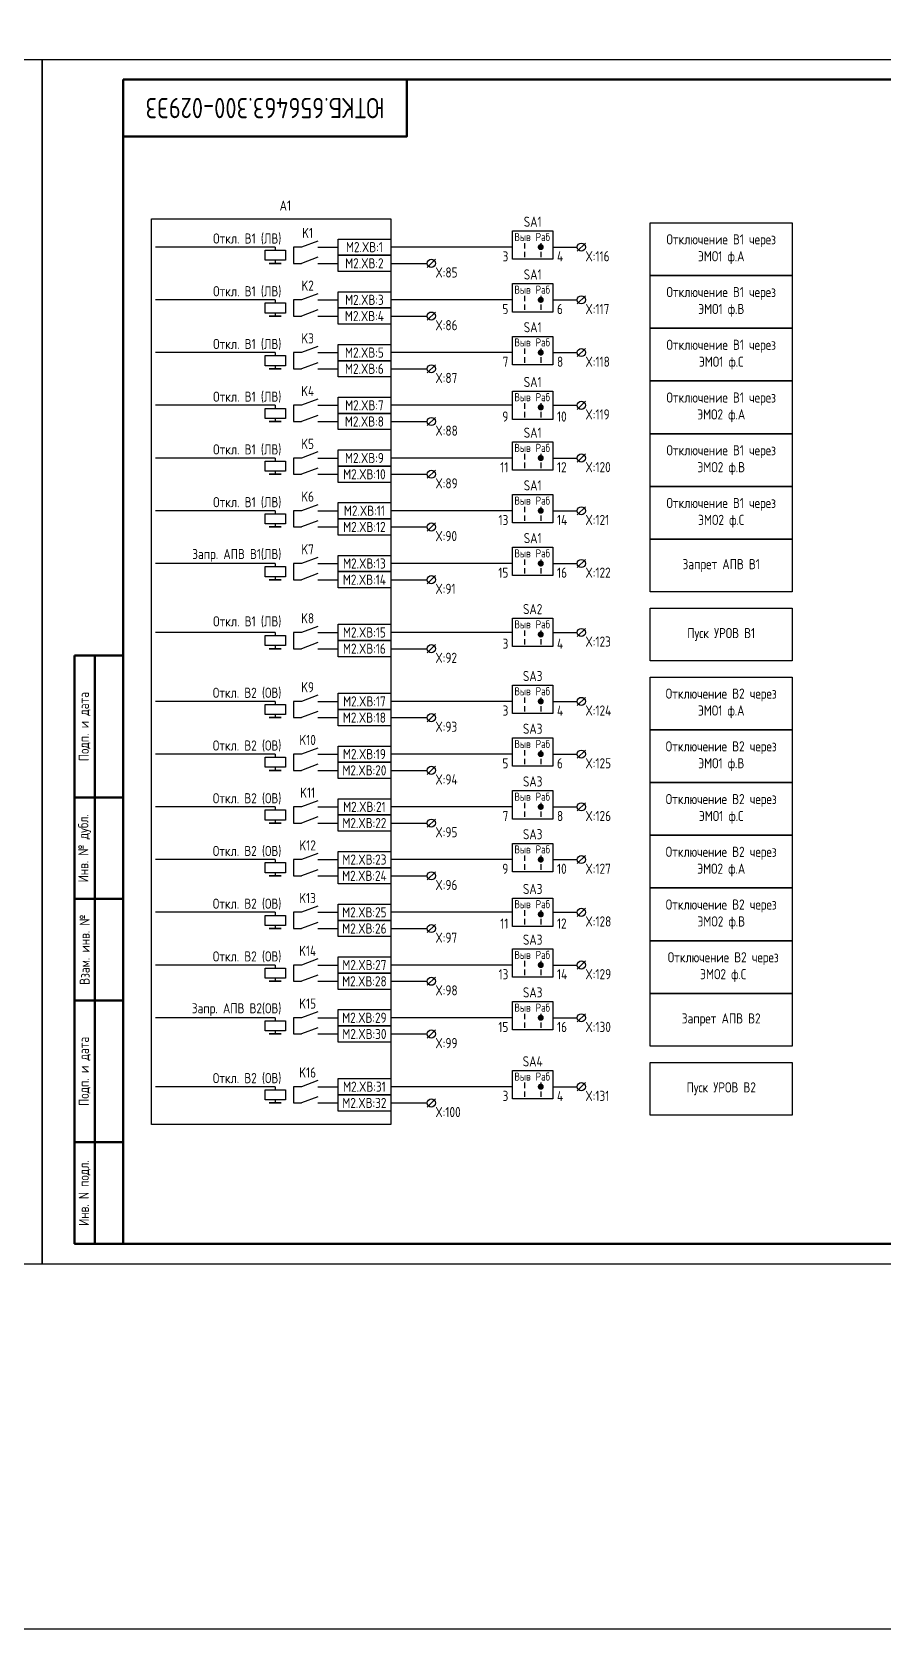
# Model space of a CAD drawing. Header units: millimetres. Extents: x -1117 to 3702, y -90 to 586.
# Drawn here: x 837.5 to 1047.4, y -90 to 303.8 of the extents above; entities that cross this region are included whole.
import ezdxf

# ---------------------------------------------------------------- set-up
doc = ezdxf.new("R2010")
doc.units = ezdxf.units.MM
doc.styles.add('Gost_type_A', font='GOST_A.TTF')

# ---------------------------------------------------------------- blocks, each defined once
blk = doc.blocks.new('Формат_А3')
blk.add_lwpolyline([(-420, 297), (0, 297), (0, 0), (-420, 0)], close=True)
at = {"lineweight": 50}
blk.add_lwpolyline([(-400, 292), (-5, 292), (-5, 5), (-400, 5)], close=True, dxfattribs=at)
blk = doc.blocks.new('Штамп угловой верхний')
at = {"lineweight": 50}
blk.add_lwpolyline([(0, 0), (70, 0), (70, -14), (0, -14)], close=True, dxfattribs=at)
blk = doc.blocks.new('Штамп левый нижний')
at = {"lineweight": 50}
for points in [[(-12, 145), (-7, 145), (-7, 110), (-12, 110)], [(-7, 145), (0, 145), (0, 110), (-7, 110)], [(-12, 110), (-7, 110), (-7, 85), (-12, 85)], [(-7, 110), (0, 110), (0, 85), (-7, 85)], [(-12, 85), (-7, 85), (-7, 60), (-12, 60)], [(-7, 85), (0, 85), (0, 60), (-7, 60)], [(-12, 60), (-7, 60), (-7, 25), (-12, 25)], [(-7, 60), (0, 60), (0, 25), (-7, 25)], [(-12, 25), (-7, 25), (-7, 0), (-12, 0)], [(-7, 25), (0, 25), (0, 0), (-7, 0)]]:
    blk.add_lwpolyline(points, close=True, dxfattribs=at)
at = {"char_height": 2.5, "attachment_point": 5, "rotation": 90, "style": 'Gost_type_A'}
for s, insert, width in [('Подп. и дата', (-9.5, 127.5), 35), ('Инв. № дубл.', (-9.5, 97.5), 25), ('Взам. инв. №', (-9.5, 72.5), 25), ('Подп. и дата', (-9.5, 42.5), 35), ('Инв. N подл.', (-9.5, 12.5), 25)]:
    blk.add_mtext(s, dxfattribs=dict(at, insert=insert, width=width))
blk = doc.blocks.new('POINT')
at = {"const_width": 0.75}
blk.add_lwpolyline([(-0.375, 0, 1), (0.375, 0, 1)], format="xyb", close=True, dxfattribs=at)
blk = doc.blocks.new('Переключатель_положение')
for p, q in [((2, 1), (2, -0.34)), ((2, -1.14), (2, -2.49))]:
    blk.add_line(p, q)

msp = doc.modelspace()

# ---------------------------------------------------------------- linework, layer by layer
at = {"ltscale": 4.32}
for p, q in [((908, 252.21), (904, 250.71)), ((908, 248.21), (904, 246.71)), ((908, 239.21), (904, 237.71)), ((908, 235.21), (904, 233.71)), ((908, 226.21), (904, 224.71)), ((908, 222.21), (904, 220.71)), ((908, 213.21), (904, 211.71)), ((908, 209.21), (904, 207.71)), ((908, 200.21), (904, 198.71)), ((908, 196.21), (904, 194.71)), ((908, 187.21), (904, 185.71)), ((908, 183.21), (904, 181.71)), ((908, 174.21), (904, 172.71)), ((908, 170.21), (904, 168.71)), ((908, 157.21), (904, 155.71)), ((908, 153.21), (904, 151.71)), ((908, 140.21), (904, 138.71)), ((908, 136.21), (904, 134.71)), ((908, 127.21), (904, 125.71)), ((908, 123.21), (904, 121.71)), ((908, 114.21), (904, 112.71)), ((908, 110.21), (904, 108.71)), ((908, 101.21), (904, 99.71)), ((908, 97.21), (904, 95.71)), ((908, 88.21), (904, 86.71)), ((908, 84.21), (904, 82.71)), ((908, 75.21), (904, 73.71)), ((908, 71.21), (904, 69.71)), ((908, 62.21), (904, 60.71)), ((908, 58.21), (904, 56.71)), ((908, 45.21), (904, 43.71)), ((908, 41.21), (904, 39.71))]:
    msp.add_line(p, q, dxfattribs=at)
for p, q in [((897.5, 250.71), (868, 250.71)), ((897.5, 250.71), (897.5, 249.96)), ((956, 250.71), (926, 250.71)), ((974.01, 251.71), (972.01, 249.71)), ((897.5, 247.46), (897.5, 246.71)), ((926, 246.71), (935, 246.71)), ((937.01, 247.71), (935.01, 245.71)), ((897.5, 237.71), (868, 237.71)), ((897.5, 237.71), (897.5, 236.96)), ((956, 237.71), (926, 237.71)), ((974.01, 238.71), (972.01, 236.71)), ((897.5, 234.46), (897.5, 233.71)), ((926, 233.71), (935, 233.71)), ((937.01, 234.71), (935.01, 232.71)), ((897.5, 224.71), (868, 224.71)), ((897.5, 224.71), (897.5, 223.96)), ((956, 224.71), (926, 224.71)), ((974.01, 225.71), (972.01, 223.71)), ((897.5, 221.46), (897.5, 220.71)), ((926, 220.71), (935, 220.71)), ((937.01, 221.71), (935.01, 219.71)), ((974.01, 212.71), (972.01, 210.71)), ((897.5, 211.71), (868, 211.71)), ((897.5, 211.71), (897.5, 210.96)), ((956, 211.71), (926, 211.71)), ((937.01, 208.71), (935.01, 206.71)), ((897.5, 208.46), (897.5, 207.71)), ((926, 207.71), (935, 207.71)), ((897.5, 198.71), (868, 198.71)), ((897.5, 198.71), (897.5, 197.96)), ((956, 198.71), (926, 198.71)), ((974.01, 199.71), (972.01, 197.71)), ((897.5, 195.46), (897.5, 194.71)), ((926, 194.71), (935, 194.71)), ((937.01, 195.71), (935.01, 193.71)), ((897.5, 185.71), (868, 185.71)), ((897.5, 185.71), (897.5, 184.96)), ((956, 185.71), (926, 185.71)), ((974.01, 186.71), (972.01, 184.71)), ((897.5, 182.46), (897.5, 181.71)), ((926, 181.71), (935, 181.71)), ((937.01, 182.71), (935.01, 180.71)), ((974.01, 173.71), (972.01, 171.71)), ((897.5, 172.71), (868, 172.71)), ((897.5, 172.71), (897.5, 171.96)), ((897.5, 169.46), (897.5, 168.71)), ((956, 172.71), (926, 172.71)), ((937.01, 169.71), (935.01, 167.71)), ((926, 168.71), (935, 168.71)), ((897.5, 155.71), (868, 155.71)), ((897.5, 155.71), (897.5, 154.96)), ((956, 155.71), (926, 155.71)), ((974.01, 156.71), (972.01, 154.71)), ((897.5, 152.46), (897.5, 151.71)), ((926, 151.71), (935, 151.71)), ((937.01, 152.71), (935.01, 150.71)), ((897.5, 138.71), (868, 138.71)), ((897.5, 138.71), (897.5, 137.96)), ((956, 138.71), (926, 138.71)), ((974.01, 139.71), (972.01, 137.71)), ((897.5, 135.46), (897.5, 134.71)), ((926, 134.71), (935, 134.71)), ((937.01, 135.71), (935.01, 133.71)), ((974.01, 126.71), (972.01, 124.71)), ((897.5, 125.71), (868, 125.71)), ((897.5, 125.71), (897.5, 124.96)), ((897.5, 122.46), (897.5, 121.71)), ((956, 125.71), (926, 125.71)), ((937.01, 122.71), (935.01, 120.71)), ((926, 121.71), (935, 121.71)), ((897.5, 112.71), (868, 112.71)), ((897.5, 112.71), (897.5, 111.96)), ((956, 112.71), (926, 112.71)), ((974.01, 113.71), (972.01, 111.71)), ((897.5, 109.46), (897.5, 108.71)), ((926, 108.71), (935, 108.71)), ((937.01, 109.71), (935.01, 107.71)), ((897.5, 99.71), (868, 99.71)), ((897.5, 99.71), (897.5, 98.96)), ((956, 99.71), (926, 99.71)), ((974.01, 100.71), (972.01, 98.71)), ((897.5, 96.46), (897.5, 95.71)), ((926, 95.71), (935, 95.71)), ((937.01, 96.71), (935.01, 94.71)), ((897.5, 86.71), (868, 86.71)), ((897.5, 86.71), (897.5, 85.96)), ((956, 86.71), (926, 86.71)), ((974.01, 87.71), (972.01, 85.71)), ((897.5, 83.46), (897.5, 82.71)), ((926, 82.71), (935, 82.71)), ((937.01, 83.71), (935.01, 81.71)), ((897.5, 73.71), (868, 73.71)), ((897.5, 73.71), (897.5, 72.96)), ((956, 73.71), (926, 73.71)), ((974.01, 74.71), (972.01, 72.71)), ((897.5, 70.46), (897.5, 69.71)), ((926, 69.71), (935, 69.71)), ((937.01, 70.71), (935.01, 68.71)), ((897.5, 60.71), (868, 60.71)), ((897.5, 60.71), (897.5, 59.96)), ((956, 60.71), (926, 60.71)), ((974.01, 61.71), (972.01, 59.71)), ((897.5, 57.46), (897.5, 56.71)), ((926, 56.71), (935, 56.71)), ((937.01, 57.71), (935.01, 55.71)), ((897.5, 43.71), (868, 43.71)), ((897.5, 43.71), (897.5, 42.96)), ((956, 43.71), (926, 43.71)), ((974, 44.71), (972, 42.71)), ((897.5, 40.46), (897.5, 39.71)), ((926, 39.71), (935, 39.71)), ((937, 40.71), (935, 38.71))]:
    msp.add_line(p, q)
at = {"ltscale": 1.08}
for p, q in [((904, 250.71), (902, 250.71)), ((902, 250.71), (902, 246.71)), ((908, 250.71), (913, 250.71)), ((902, 246.71), (904, 246.71)), ((908, 246.71), (913, 246.71)), ((904, 237.71), (902, 237.71)), ((902, 237.71), (902, 233.71)), ((908, 237.71), (913, 237.71)), ((902, 233.71), (904, 233.71)), ((908, 233.71), (913, 233.71)), ((904, 224.71), (902, 224.71)), ((902, 224.71), (902, 220.71)), ((908, 224.71), (913, 224.71)), ((902, 220.71), (904, 220.71)), ((908, 220.71), (913, 220.71)), ((904, 211.71), (902, 211.71)), ((902, 211.71), (902, 207.71)), ((908, 211.71), (913, 211.71)), ((902, 207.71), (904, 207.71)), ((908, 207.71), (913, 207.71)), ((904, 198.71), (902, 198.71)), ((902, 198.71), (902, 194.71)), ((908, 198.71), (913, 198.71)), ((902, 194.71), (904, 194.71)), ((908, 194.71), (913, 194.71)), ((904, 185.71), (902, 185.71)), ((902, 185.71), (902, 181.71)), ((908, 185.71), (913, 185.71)), ((902, 181.71), (904, 181.71)), ((908, 181.71), (913, 181.71)), ((904, 172.71), (902, 172.71)), ((902, 172.71), (902, 168.71)), ((908, 172.71), (913, 172.71)), ((902, 168.71), (904, 168.71)), ((908, 168.71), (913, 168.71)), ((904, 155.71), (902, 155.71)), ((902, 155.71), (902, 151.71)), ((908, 155.71), (913, 155.71)), ((902, 151.71), (904, 151.71)), ((908, 151.71), (913, 151.71)), ((904, 138.71), (902, 138.71)), ((902, 138.71), (902, 134.71)), ((908, 138.71), (913, 138.71)), ((902, 134.71), (904, 134.71)), ((908, 134.71), (913, 134.71)), ((904, 125.71), (902, 125.71)), ((902, 125.71), (902, 121.71)), ((908, 125.71), (913, 125.71)), ((902, 121.71), (904, 121.71)), ((908, 121.71), (913, 121.71)), ((904, 112.71), (902, 112.71)), ((902, 112.71), (902, 108.71)), ((908, 112.71), (913, 112.71)), ((902, 108.71), (904, 108.71)), ((908, 108.71), (913, 108.71)), ((904, 99.71), (902, 99.71)), ((902, 99.71), (902, 95.71)), ((908, 99.71), (913, 99.71)), ((902, 95.71), (904, 95.71)), ((908, 95.71), (913, 95.71)), ((904, 86.71), (902, 86.71)), ((902, 86.71), (902, 82.71)), ((908, 86.71), (913, 86.71)), ((902, 82.71), (904, 82.71)), ((908, 82.71), (913, 82.71)), ((904, 73.71), (902, 73.71)), ((902, 73.71), (902, 69.71)), ((908, 73.71), (913, 73.71)), ((902, 69.71), (904, 69.71)), ((908, 69.71), (913, 69.71)), ((904, 60.71), (902, 60.71)), ((902, 60.71), (902, 56.71)), ((908, 60.71), (913, 60.71)), ((902, 56.71), (904, 56.71)), ((908, 56.71), (913, 56.71)), ((904, 43.71), (902, 43.71)), ((902, 43.71), (902, 39.71)), ((908, 43.71), (913, 43.71)), ((902, 39.71), (904, 39.71)), ((908, 39.71), (913, 39.71))]:
    msp.add_line(p, q, dxfattribs=at)
at = {"ltscale": 4}
for p, q in [((966, 250.71), (972.01, 250.71)), ((966, 237.71), (972.01, 237.71)), ((966, 224.71), (972.01, 224.71)), ((966, 211.71), (972.01, 211.71)), ((966, 198.71), (972.01, 198.71)), ((966, 185.71), (972.01, 185.71)), ((966, 172.71), (972.01, 172.71)), ((966, 155.71), (972.01, 155.71)), ((966, 138.71), (972.01, 138.71)), ((966, 125.71), (972.01, 125.71)), ((966, 112.71), (972.01, 112.71)), ((966, 99.71), (972.01, 99.71)), ((966, 86.71), (972.01, 86.71)), ((966, 73.71), (972.01, 73.71)), ((966, 60.71), (972.01, 60.71)), ((966, 43.71), (972, 43.71))]:
    msp.add_line(p, q, dxfattribs=at)
for points in [[(-1117.42, 586), (3701.92, 586), (3701.92, -90), (-1117.42, -90)], [(867, 257.71), (926, 257.71), (926, 34.38), (867, 34.38)], [(990, 256.71), (1025, 256.71), (1025, 243.71), (990, 243.71)], [(913, 252.71), (926, 252.71), (926, 248.71), (913, 248.71)], [(956, 254.71), (966, 254.71), (966, 247.71), (956, 247.71)], [(900, 249.96), (900, 247.46), (895, 247.46), (895, 249.96)], [(913, 248.71), (926, 248.71), (926, 244.71), (913, 244.71)], [(899, 246.71), (896, 246.71)], [(956, 241.71), (966, 241.71), (966, 234.71), (956, 234.71)], [(990, 243.71), (1025, 243.71), (1025, 230.71), (990, 230.71)], [(900, 236.96), (900, 234.46), (895, 234.46), (895, 236.96)], [(913, 239.71), (926, 239.71), (926, 235.71), (913, 235.71)], [(899, 233.71), (896, 233.71)], [(913, 235.71), (926, 235.71), (926, 231.71), (913, 231.71)], [(956, 228.71), (966, 228.71), (966, 221.71), (956, 221.71)], [(990, 230.71), (1025, 230.71), (1025, 217.71), (990, 217.71)], [(913, 226.71), (926, 226.71), (926, 222.71), (913, 222.71)], [(900, 223.96), (900, 221.46), (895, 221.46), (895, 223.96)], [(899, 220.71), (896, 220.71)], [(913, 222.71), (926, 222.71), (926, 218.71), (913, 218.71)], [(990, 217.71), (1025, 217.71), (1025, 204.71), (990, 204.71)], [(913, 213.71), (926, 213.71), (926, 209.71), (913, 209.71)], [(956, 215.21), (966, 215.21), (966, 208.21), (956, 208.21)], [(900, 210.96), (900, 208.46), (895, 208.46), (895, 210.96)], [(913, 209.71), (926, 209.71), (926, 205.71), (913, 205.71)], [(899, 207.71), (896, 207.71)], [(956, 202.71), (966, 202.71), (966, 195.71), (956, 195.71)], [(990, 204.71), (1025, 204.71), (1025, 191.71), (990, 191.71)], [(900, 197.96), (900, 195.46), (895, 195.46), (895, 197.96)], [(913, 200.71), (926, 200.71), (926, 196.71), (913, 196.71)], [(899, 194.71), (896, 194.71)], [(913, 196.71), (926, 196.71), (926, 192.71), (913, 192.71)], [(956, 189.71), (966, 189.71), (966, 182.71), (956, 182.71)], [(990, 191.71), (1025, 191.71), (1025, 178.71), (990, 178.71)], [(913, 187.71), (926, 187.71), (926, 183.71), (913, 183.71)], [(900, 184.96), (900, 182.46), (895, 182.46), (895, 184.96)], [(899, 181.71), (896, 181.71)], [(913, 183.71), (926, 183.71), (926, 179.71), (913, 179.71)], [(990, 178.71), (1025, 178.71), (1025, 165.71), (990, 165.71)], [(913, 174.71), (926, 174.71), (926, 170.71), (913, 170.71)], [(956, 176.71), (966, 176.71), (966, 169.71), (956, 169.71)], [(900, 171.96), (900, 169.46), (895, 169.46), (895, 171.96)], [(913, 170.71), (926, 170.71), (926, 166.71), (913, 166.71)], [(899, 168.71), (896, 168.71)], [(990, 161.71), (1025, 161.71), (1025, 148.71), (990, 148.71)], [(913, 157.71), (926, 157.71), (926, 153.71), (913, 153.71)], [(956, 159.21), (966, 159.21), (966, 152.21), (956, 152.21)], [(900, 154.96), (900, 152.46), (895, 152.46), (895, 154.96)], [(913, 153.71), (926, 153.71), (926, 149.71), (913, 149.71)], [(899, 151.71), (896, 151.71)], [(956, 142.71), (966, 142.71), (966, 135.71), (956, 135.71)], [(990, 144.71), (1025, 144.71), (1025, 131.71), (990, 131.71)], [(900, 137.96), (900, 135.46), (895, 135.46), (895, 137.96)], [(913, 140.71), (926, 140.71), (926, 136.71), (913, 136.71)], [(899, 134.71), (896, 134.71)], [(913, 136.71), (926, 136.71), (926, 132.71), (913, 132.71)], [(990, 131.71), (1025, 131.71), (1025, 118.71), (990, 118.71)], [(913, 127.71), (926, 127.71), (926, 123.71), (913, 123.71)], [(956, 129.71), (966, 129.71), (966, 122.71), (956, 122.71)], [(900, 124.96), (900, 122.46), (895, 122.46), (895, 124.96)], [(913, 123.71), (926, 123.71), (926, 119.71), (913, 119.71)], [(899, 121.71), (896, 121.71)], [(990, 118.71), (1025, 118.71), (1025, 105.71), (990, 105.71)], [(913, 114.71), (926, 114.71), (926, 110.71), (913, 110.71)], [(956, 116.71), (966, 116.71), (966, 109.71), (956, 109.71)], [(900, 111.96), (900, 109.46), (895, 109.46), (895, 111.96)], [(913, 110.71), (926, 110.71), (926, 106.71), (913, 106.71)], [(899, 108.71), (896, 108.71)], [(956, 103.71), (966, 103.71), (966, 96.71), (956, 96.71)], [(990, 105.71), (1025, 105.71), (1025, 92.71), (990, 92.71)], [(900, 98.96), (900, 96.46), (895, 96.46), (895, 98.96)], [(913, 101.71), (926, 101.71), (926, 97.71), (913, 97.71)], [(899, 95.71), (896, 95.71)], [(913, 97.71), (926, 97.71), (926, 93.71), (913, 93.71)], [(990, 92.71), (1025, 92.71), (1025, 79.71), (990, 79.71)], [(913, 88.71), (926, 88.71), (926, 84.71), (913, 84.71)], [(956, 90.21), (966, 90.21), (966, 83.21), (956, 83.21)], [(900, 85.96), (900, 83.46), (895, 83.46), (895, 85.96)], [(899, 82.71), (896, 82.71)], [(913, 84.71), (926, 84.71), (926, 80.71), (913, 80.71)], [(990, 79.71), (1025, 79.71), (1025, 66.71), (990, 66.71)], [(913, 75.71), (926, 75.71), (926, 71.71), (913, 71.71)], [(956, 77.71), (966, 77.71), (966, 70.71), (956, 70.71)], [(900, 72.96), (900, 70.46), (895, 70.46), (895, 72.96)], [(913, 71.71), (926, 71.71), (926, 67.71), (913, 67.71)], [(899, 69.71), (896, 69.71)], [(956, 64.71), (966, 64.71), (966, 57.71), (956, 57.71)], [(990, 66.71), (1025, 66.71), (1025, 53.71), (990, 53.71)], [(900, 59.96), (900, 57.46), (895, 57.46), (895, 59.96)], [(913, 62.71), (926, 62.71), (926, 58.71), (913, 58.71)], [(899, 56.71), (896, 56.71)], [(913, 58.71), (926, 58.71), (926, 54.71), (913, 54.71)], [(956, 47.71), (966, 47.71), (966, 40.71), (956, 40.71)], [(990, 49.71), (1025, 49.71), (1025, 36.71), (990, 36.71)], [(913, 45.71), (926, 45.71), (926, 41.71), (913, 41.71)], [(900, 42.96), (900, 40.46), (895, 40.46), (895, 42.96)], [(899, 39.71), (896, 39.71)], [(913, 41.71), (926, 41.71), (926, 37.71), (913, 37.71)]]:
    msp.add_lwpolyline(points, close=True)
for centre in [(973.01, 250.71), (936.01, 246.71), (973.01, 237.71), (936.01, 233.71), (973.01, 224.71), (936.01, 220.71), (973.01, 211.71), (936.01, 207.71), (973.01, 198.71), (936.01, 194.71), (973.01, 185.71), (936.01, 181.71), (973.01, 172.71), (936.01, 168.71), (973.01, 155.71), (936.01, 151.71), (973.01, 138.71), (936.01, 134.71), (973.01, 125.71), (936.01, 121.71), (973.01, 112.71), (936.01, 108.71), (973.01, 99.71), (936.01, 95.71), (973.01, 86.71), (936.01, 82.71), (973.01, 73.71), (936.01, 69.71), (973.01, 60.71), (936.01, 56.71), (973, 43.71), (936, 39.71)]:
    msp.add_circle(centre, 1)

# ---------------------------------------------------------------- block references
at = {"color": 1}
for name, p in [('Формат_А3', (840, 0)), ('Формат_А3', (1260, 0)), ('Штамп левый нижний', (860, 5))]:
    msp.add_blockref(name, p, dxfattribs=at)
for name, p in [('Штамп угловой верхний', (860, 292)), ('Переключатель_положение', (957, 250.71)), ('POINT', (963, 250.71)), ('Переключатель_положение', (961, 250.71)), ('Переключатель_положение', (957, 237.71)), ('POINT', (963, 237.71)), ('Переключатель_положение', (961, 237.71)), ('Переключатель_положение', (957, 224.71)), ('POINT', (963, 224.71)), ('Переключатель_положение', (961, 224.71)), ('Переключатель_положение', (957, 211.21)), ('POINT', (963, 211.21)), ('Переключатель_положение', (961, 211.21)), ('Переключатель_положение', (957, 198.71)), ('POINT', (963, 198.71)), ('Переключатель_положение', (961, 198.71)), ('Переключатель_положение', (957, 185.71)), ('POINT', (963, 185.71)), ('Переключатель_положение', (961, 185.71)), ('Переключатель_положение', (957, 172.71)), ('POINT', (963, 172.71)), ('Переключатель_положение', (961, 172.71)), ('Переключатель_положение', (957, 155.21)), ('POINT', (963, 155.21)), ('Переключатель_положение', (961, 155.21)), ('Переключатель_положение', (957, 138.71)), ('POINT', (963, 138.71)), ('Переключатель_положение', (961, 138.71)), ('Переключатель_положение', (957, 125.71)), ('POINT', (963, 125.71)), ('Переключатель_положение', (961, 125.71)), ('Переключатель_положение', (957, 112.71)), ('POINT', (963, 112.71)), ('Переключатель_положение', (961, 112.71)), ('Переключатель_положение', (957, 99.71)), ('POINT', (963, 99.71)), ('Переключатель_положение', (961, 99.71)), ('Переключатель_положение', (957, 86.21)), ('POINT', (963, 86.21)), ('Переключатель_положение', (961, 86.21)), ('Переключатель_положение', (957, 73.71)), ('POINT', (963, 73.71)), ('Переключатель_положение', (961, 73.71)), ('Переключатель_положение', (957, 60.71)), ('POINT', (963, 60.71)), ('Переключатель_положение', (961, 60.71)), ('Переключатель_положение', (957, 43.71)), ('POINT', (963, 43.71)), ('Переключатель_положение', (961, 43.71))]:
    msp.add_blockref(name, p)

# ---------------------------------------------------------------- texts
at = {"insert": (895, 285), "char_height": 5, "width": 70, "attachment_point": 5, "rotation": 180, "style": 'Gost_type_A'}
msp.add_mtext('ЮТКБ.656463.300-029Э3', dxfattribs=at)
at = {"char_height": 2.5, "line_spacing_factor": 0.9, "style": 'Gost_type_A'}
for s, insert, width, attachment_point in [('A1', (900, 259.71), 66, 8), ('X:116', (974.01, 249.71), 8, 1), ('X:85', (937.01, 245.71), 8, 1), ('X:117', (974.01, 236.71), 8, 1), ('X:86', (937.01, 232.71), 8, 1), ('X:118', (974.01, 223.71), 8, 1), ('X:87', (937.01, 219.71), 8, 1), ('X:119', (974.01, 210.71), 8, 1), ('X:88', (937.01, 206.71), 8, 1), ('X:120', (974.01, 197.71), 8, 1), ('X:89', (937.01, 193.71), 8, 1), ('X:121', (974.01, 184.71), 8, 1), ('X:90', (937.01, 180.71), 8, 1), ('X:122', (974.01, 171.71), 8, 1), ('X:91', (937.01, 167.71), 8, 1), ('X:123', (974.01, 154.71), 8, 1), ('X:92', (937.01, 150.71), 8, 1), ('X:124', (974.01, 137.71), 8, 1), ('X:93', (937.01, 133.71), 8, 1), ('X:125', (974.01, 124.71), 8, 1), ('X:94', (937.01, 120.71), 8, 1), ('X:126', (974.01, 111.71), 8, 1), ('X:95', (937.01, 107.71), 8, 1), ('X:127', (974.01, 98.71), 8, 1), ('X:96', (937.01, 94.71), 8, 1), ('X:128', (974.01, 85.71), 8, 1), ('X:97', (937.01, 81.71), 8, 1), ('X:129', (974.01, 72.71), 8, 1), ('X:98', (937.01, 68.71), 8, 1), ('X:130', (974.01, 59.71), 8, 1), ('X:99', (937.01, 55.71), 8, 1), ('X:131', (974, 42.71), 8, 1), ('X:100', (937, 38.71), 8, 1)]:
    msp.add_mtext(s, dxfattribs=dict(at, insert=insert, width=width, attachment_point=attachment_point))
at = {"style": 'Gost_type_A'}
for s, insert, char_height, width, attachment_point in [('SA1', (961, 255.71), 2.5, 10, 8), ('Откл. B1 (ЛВ) ', (899, 252.71), 2.5, 29.2039, 6), ('K1', (905.5, 254.21), 2.5, 5, 5), ('Выв', (958.5, 253.21), 2, 5, 5), ('Раб', (963.5, 253.21), 2, 5, 5), ('Отключение В1 через \\PЭМО1 ф.А', (1007.5, 250.21), 2.5, 34.9988, 5), ('M2.XВ:1', (919.5, 250.71), 2.5, 13, 5), ('3', (955, 249.69), 2.5, 5, 3), ('4', (967, 249.69), 2.5, 5, 1), ('M2.XВ:2', (919.5, 246.71), 2.5, 13, 5), ('SA1', (961, 242.71), 2.5, 10, 8), ('Откл. B1 (ЛВ) ', (899, 239.71), 2.5, 31.0015, 6), ('K2', (905.5, 241.21), 2.5, 5, 5), ('Выв', (958.5, 240.21), 2, 5, 5), ('Раб', (963.5, 240.21), 2, 5, 5), ('Отключение В1 через \\PЭМО1 ф.В', (1007.5, 237.21), 2.5, 34.9988, 5), ('M2.XВ:3', (919.5, 237.71), 2.5, 13, 5), ('5', (955, 236.69), 2.5, 5, 3), ('6', (967, 236.69), 2.5, 5, 1), ('M2.XВ:4', (919.5, 233.71), 2.5, 13, 5), ('K3', (905.5, 228.21), 2.5, 5, 5), ('SA1', (961, 229.71), 2.5, 10, 8), ('Откл. B1 (ЛВ) ', (899, 226.71), 2.5, 31.0015, 6), ('M2.XВ:5', (919.5, 224.71), 2.5, 13, 5), ('Выв', (958.5, 227.21), 2, 5, 5), ('Раб', (963.5, 227.21), 2, 5, 5), ('Отключение В1 через \\PЭМО1 ф.С', (1007.5, 224.21), 2.5, 34.9988, 5), ('M2.XВ:6', (919.5, 220.71), 2.5, 13, 5), ('7', (955, 223.69), 2.5, 5, 3), ('8', (967, 223.69), 2.5, 5, 1), ('SA1', (961, 216.21), 2.5, 10, 8), ('  Откл. B1 (ЛВ) ', (899, 213.71), 2.5, 31.0015, 6), ('K4', (905.5, 215.21), 2.5, 5, 5), ('M2.XВ:7', (919.5, 211.71), 2.5, 13, 5), ('Выв', (958.5, 213.71), 2, 5, 5), ('Раб', (963.5, 213.71), 2, 5, 5), ('Отключение В1 через \\PЭМО2 ф.А', (1007.5, 211.21), 2.5, 34.9988, 5), ('M2.XВ:8', (919.5, 207.71), 2.5, 13, 5), ('9', (955, 210.19), 2.5, 5, 3), ('10', (967, 210.19), 2.5, 5, 1), ('SA1', (961, 203.71), 2.5, 10, 8), ('  Откл. B1 (ЛВ) ', (899, 200.71), 2.5, 31.0015, 6), ('K5', (905.5, 202.21), 2.5, 5, 5), ('Выв', (958.5, 201.21), 2, 5, 5), ('Раб', (963.5, 201.21), 2, 5, 5), ('Отключение В1 через \\PЭМО2 ф.В', (1007.5, 198.21), 2.5, 34.9988, 5), ('M2.XВ:9', (919.5, 198.71), 2.5, 13, 5), ('11', (955, 197.69), 2.5, 5, 3), ('12', (967, 197.69), 2.5, 5, 1), ('M2.XВ:10', (919.5, 194.71), 2.5, 13, 5), ('SA1', (961, 190.71), 2.5, 10, 8), ('Откл. B1 (ЛВ)     ', (899, 187.71), 2.5, 31.0015, 6), ('K6', (905.5, 189.21), 2.5, 5, 5), ('Выв', (958.5, 188.21), 2, 5, 5), ('Раб', (963.5, 188.21), 2, 5, 5), ('M2.XВ:11', (919.5, 185.71), 2.5, 13, 5), ('Отключение В1 через \\PЭМО2 ф.С', (1007.5, 185.21), 2.5, 34.9988, 5), ('M2.XВ:12', (919.5, 181.71), 2.5, 13, 5), ('13', (955, 184.69), 2.5, 5, 3), ('14', (967, 184.69), 2.5, 5, 1), ('K7', (905.5, 176.21), 2.5, 5, 5), ('SA1', (961, 177.71), 2.5, 10, 8), ('Запр. АПВ В1(ЛВ)', (899, 174.71), 2.5, 31.0015, 6), ('M2.XВ:13', (919.5, 172.71), 2.5, 13, 5), ('Выв', (958.5, 175.21), 2, 5, 5), ('Раб', (963.5, 175.21), 2, 5, 5), ('Запрет АПВ В1', (1007.5, 172.21), 2.5, 34.9988, 5), ('M2.XВ:14', (919.5, 168.71), 2.5, 13, 5), ('15', (955, 171.69), 2.5, 5, 3), ('16', (967, 171.69), 2.5, 5, 1), ('SA2', (961, 160.21), 2.5, 10, 8), ('Откл. B1 (ЛВ) ', (899, 158.33), 2.5, 31.0015, 6), ('K8', (905.5, 159.21), 2.5, 5, 5), ('Выв', (958.5, 157.71), 2, 5, 5), ('Раб', (963.5, 157.71), 2, 5, 5), ('M2.XВ:15', (919.5, 155.71), 2.5, 13, 5), ('3', (955, 154.19), 2.5, 5, 3), ('4', (967, 154.19), 2.5, 5, 1), ('Пуск УРОВ В1', (1007.5, 155.21), 2.5, 34.9988, 5), ('M2.XВ:16', (919.5, 151.71), 2.5, 13, 5), ('SA3', (961, 143.71), 2.5, 10, 8), (' Откл. В2 (ОВ)', (899, 140.71), 2.5, 31.0015, 6), ('K9', (905.5, 142.21), 2.5, 5, 5), ('Выв', (958.5, 141.21), 2, 5, 5), ('Раб', (963.5, 141.21), 2, 5, 5), ('Отключение В2 через \\PЭМО1 ф.А', (1007.5, 138.21), 2.5, 34.9988, 5), ('M2.XВ:17', (919.5, 138.71), 2.5, 13, 5), ('M2.XВ:18', (919.5, 134.71), 2.5, 13, 5), ('3', (955, 137.69), 2.5, 5, 3), ('4', (967, 137.69), 2.5, 5, 1), ('K10', (905.5, 129.21), 2.5, 5, 5), ('SA3', (961, 130.71), 2.5, 10, 8), ('Откл. В2 (ОВ)', (899, 127.71), 2.5, 31.0015, 6), ('M2.XВ:19', (919.5, 125.71), 2.5, 13, 5), ('Выв', (958.5, 128.21), 2, 5, 5), ('Раб', (963.5, 128.21), 2, 5, 5), ('Отключение В2 через \\PЭМО1 ф.В', (1007.5, 125.21), 2.5, 34.9988, 5), ('M2.XВ:20', (919.5, 121.71), 2.5, 13, 5), ('5', (955, 124.69), 2.5, 5, 3), ('6', (967, 124.69), 2.5, 5, 1), ('SA3', (961, 117.71), 2.5, 10, 8), ('Откл. В2 (ОВ)', (899, 114.71), 2.5, 31.0015, 6), ('K11', (905.5, 116.21), 2.5, 5, 5), ('Выв', (958.5, 115.21), 2, 5, 5), ('Раб', (963.5, 115.21), 2, 5, 5), ('Отключение В2 через \\PЭМО1 ф.С', (1007.5, 112.21), 2.5, 34.9988, 5), ('M2.XВ:21', (919.5, 112.71), 2.5, 13, 5), ('7', (955, 111.69), 2.5, 5, 3), ('8', (967, 111.69), 2.5, 5, 1), ('M2.XВ:22', (919.5, 108.71), 2.5, 13, 5), ('SA3', (961, 104.71), 2.5, 10, 8), ('Откл. В2 (ОВ)', (899, 101.71), 2.5, 31.0015, 6), ('K12', (905.5, 103.21), 2.5, 5, 5), ('Выв', (958.5, 102.21), 2, 5, 5), ('Раб', (963.5, 102.21), 2, 5, 5), ('Отключение В2 через \\PЭМО2 ф.А', (1007.5, 99.21), 2.5, 34.9988, 5), ('M2.XВ:23', (919.5, 99.71), 2.5, 13, 5), ('9', (955, 98.69), 2.5, 5, 3), ('10', (967, 98.69), 2.5, 5, 1), ('M2.XВ:24', (919.5, 95.71), 2.5, 13, 5), ('K13', (905.5, 90.21), 2.5, 5, 5), ('SA3', (961, 91.21), 2.5, 10, 8), ('Откл. В2 (ОВ)', (899, 88.71), 2.5, 31.0015, 6), ('M2.XВ:25', (919.5, 86.71), 2.5, 13, 5), ('Выв', (958.5, 88.71), 2, 5, 5), ('Раб', (963.5, 88.71), 2, 5, 5), ('Отключение В2 через \\PЭМО2 ф.В', (1007.5, 86.21), 2.5, 34.9988, 5), ('M2.XВ:26', (919.5, 82.71), 2.5, 13, 5), ('11', (955, 85.19), 2.5, 5, 3), ('12', (967, 85.19), 2.5, 5, 1), ('SA3', (961, 78.71), 2.5, 10, 8), ('Откл. В2 (ОВ)', (899, 75.71), 2.5, 31.0015, 6), ('K14', (905.5, 77.21), 2.5, 5, 5), ('M2.XВ:27', (919.5, 73.71), 2.5, 13, 5), ('Выв', (958.5, 76.21), 2, 5, 5), ('Раб', (963.5, 76.21), 2, 5, 5), ('Отключение В2 через \\PЭМО2 ф.С', (1008, 73.21), 2.5, 35.9988, 5), ('M2.XВ:28', (919.5, 69.71), 2.5, 13, 5), ('13', (955, 72.69), 2.5, 5, 3), ('14', (967, 72.69), 2.5, 5, 1), ('SA3', (961, 65.71), 2.5, 10, 8), ('Запр. АПВ В2(ОВ)', (899, 62.71), 2.5, 31.0015, 6), ('K15', (905.5, 64.21), 2.5, 5, 5), ('Выв', (958.5, 63.21), 2, 5, 5), ('Раб', (963.5, 63.21), 2, 5, 5), ('M2.XВ:29', (919.5, 60.71), 2.5, 13, 5), ('15', (955, 59.69), 2.5, 5, 3), ('16', (967, 59.69), 2.5, 5, 1), ('Запрет АПВ В2', (1007.5, 60.21), 2.5, 34.9988, 5), ('M2.XВ:30', (919.5, 56.71), 2.5, 13, 5), ('SA4', (961, 48.71), 2.5, 10, 8), ('Откл. В2 (ОВ)', (899, 45.71), 2.5, 31.0015, 6), ('K16', (905.5, 47.21), 2.5, 5, 5), ('M2.XВ:31', (919.5, 43.71), 2.5, 13, 5), ('Выв', (958.5, 46.21), 2, 5, 5), ('Раб', (963.5, 46.21), 2, 5, 5), ('Пуск УРОВ В2', (1007.5, 43.21), 2.5, 34.9988, 5), ('M2.XВ:32', (919.5, 39.71), 2.5, 13, 5), ('3', (955, 42.69), 2.5, 5, 3), ('4', (967, 42.69), 2.5, 5, 1)]:
    msp.add_mtext(s, dxfattribs=dict(at, insert=insert, char_height=char_height, width=width, attachment_point=attachment_point))

doc.saveas('drawing.dxf')
